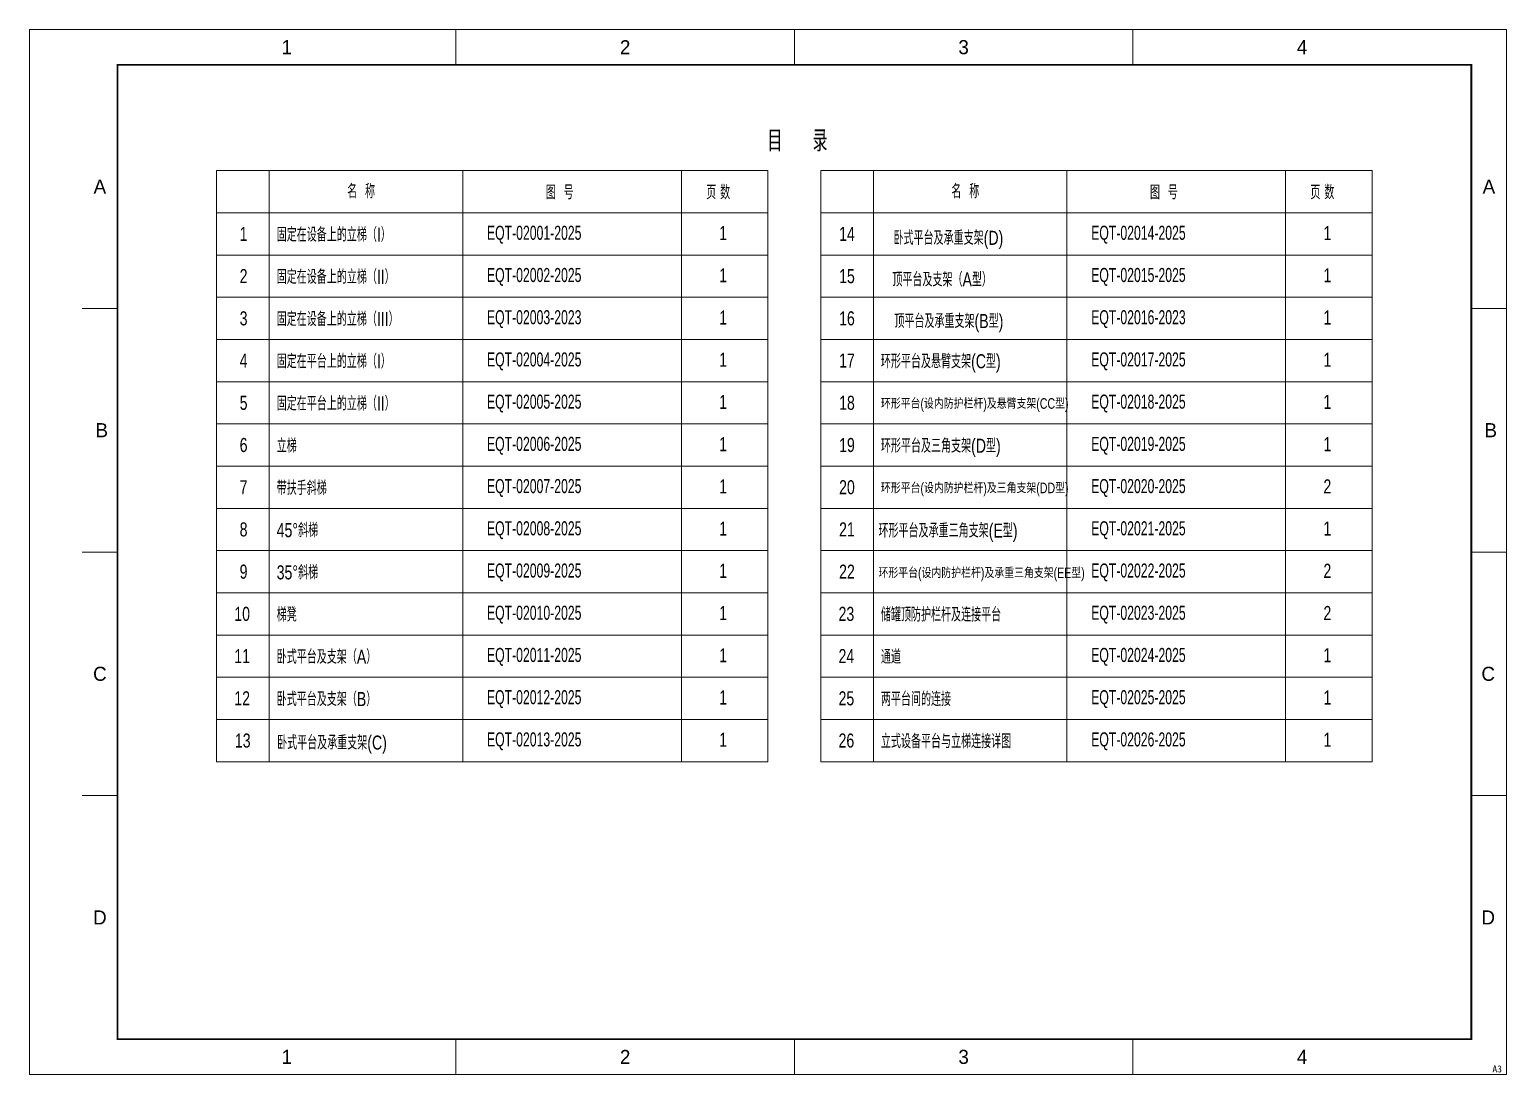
# Model space of a CAD drawing. Extents: x 148 to 221443, y -36682 to 6758.
# Drawn here: x 34171 to 42571, y 818 to 6758 of the extents above; entities that cross this region are included whole.
import ezdxf
from ezdxf.enums import TextEntityAlignment as Align

# ---------------------------------------------------------------- set-up
doc = ezdxf.new("R2010")
doc.units = 0
doc.header["$LTSCALE"] = 10
doc.header["$MEASUREMENT"] = 0
doc.linetypes.add('CENTER2', pattern=[1.125, 0.75, -0.125, 0.125, -0.125])
for name, color, linetype, lineweight in [('2（细实线）', 3, 'Continuous', 20), ('3（中心线）', 1, 'CENTER2', 20), ('图框层', 7, 'Continuous', 15)]:
    doc.layers.add(name, color=color, linetype=linetype, lineweight=lineweight)
doc.styles.add('HZ', font='ROMS.SHX', dxfattribs={"width": 0.75, "bigfont": 'GBCBIG.SHX'})
doc.styles.add('SimHei', font='simhei.ttf', dxfattribs={"height": 50})
doc.styles.get("Standard").update_dxf_attribs({"font": 'wison_e.shx', "width": 0.75, "bigfont": 'wison_c.shx'})

msp = doc.modelspace()

# ---------------------------------------------------------------- linework, layer by layer
at = {"layer": '2（细实线）'}
for p, q in [((38371.2505, 5956.1025), (35234.7834, 5956.1025)), ((35234.7834, 2596.1025), (35234.7834, 5956.1025)), ((35534.7834, 2596.1025), (35534.7834, 5956.1025)), ((36634.7834, 2596.1025), (36634.7834, 5956.1025)), ((37878.5071, 2596.1025), (37878.5071, 5956.1025)), ((38371.2505, 2596.1025), (38371.2505, 5956.1025)), ((38371.2505, 2596.1025), (38371.2505, 5956.1025)), ((41807.7176, 5956.1025), (38671.2505, 5956.1025)), ((38671.2505, 5956.1025), (38671.2505, 2596.1025)), ((38971.2505, 2596.1025), (38971.2505, 5956.1025)), ((40071.2505, 2596.1025), (40071.2505, 5956.1025)), ((41314.9742, 2596.1025), (41314.9742, 5956.1025)), ((41807.7176, 2596.1025), (41807.7176, 5956.1025)), ((38371.2505, 5716.1025), (35234.7834, 5716.1025)), ((41807.7176, 5716.1025), (38671.2505, 5716.1025)), ((38371.2505, 5476.1025), (35234.7834, 5476.1025)), ((41807.7176, 5476.1025), (38671.2505, 5476.1025)), ((38371.2505, 5236.1025), (35234.7834, 5236.1025)), ((41807.7176, 5236.1025), (38671.2505, 5236.1025)), ((38371.2505, 4996.1025), (35234.7834, 4996.1025)), ((41807.7176, 4996.1025), (38671.2505, 4996.1025)), ((38371.2505, 4756.1025), (35234.7834, 4756.1025)), ((41807.7176, 4756.1025), (38671.2505, 4756.1025)), ((38371.2505, 4516.1025), (35234.7834, 4516.1025)), ((41807.7176, 4516.1025), (38671.2505, 4516.1025)), ((38371.2505, 4276.1025), (35234.7834, 4276.1025)), ((41807.7176, 4276.1025), (38671.2505, 4276.1025)), ((38371.2505, 4036.1025), (35234.7834, 4036.1025)), ((41807.7176, 4036.1025), (38671.2505, 4036.1025)), ((38371.2505, 3796.1025), (35234.7834, 3796.1025)), ((41807.7176, 3796.1025), (38671.2505, 3796.1025)), ((38371.2505, 3556.1025), (35234.7834, 3556.1025)), ((41807.7176, 3556.1025), (38671.2505, 3556.1025)), ((38371.2505, 3316.1025), (35234.7834, 3316.1025)), ((41807.7176, 3316.1025), (38671.2505, 3316.1025)), ((38371.2505, 3076.1025), (35234.7834, 3076.1025)), ((41807.7176, 3076.1025), (38671.2505, 3076.1025)), ((38371.2505, 2836.1025), (35234.7834, 2836.1025)), ((41807.7176, 2836.1025), (38671.2505, 2836.1025)), ((38371.2505, 2596.1025), (35234.7834, 2596.1025)), ((41807.7176, 2596.1025), (38671.2505, 2596.1025))]:
    msp.add_line(p, q, dxfattribs=at)
at = {"layer": '图框层'}
for p, q in [((36596.2505, 6758.129), (36596.2505, 6558.129)), ((38521.2505, 6758.129), (38521.2505, 6558.129)), ((40446.2505, 6758.129), (40446.2505, 6558.129)), ((34671.2505, 5173.129), (34471.2505, 5173.129)), ((42571.2505, 5173.129), (42371.2505, 5173.129)), ((34471.2505, 3788.129), (34671.2505, 3788.129)), ((42371.2505, 3788.129), (42571.2505, 3788.129)), ((34471.2505, 2403.129), (34671.2505, 2403.129)), ((42371.2505, 2403.129), (42571.2505, 2403.129)), ((36596.2505, 1018.129), (36596.2505, 818.129)), ((38521.2505, 1018.129), (38521.2505, 818.129)), ((40446.2505, 1018.129), (40446.2505, 818.129))]:
    msp.add_line(p, q, dxfattribs=at)
at = {"layer": '图框层', "ltscale": 10}
msp.add_lwpolyline([(34171.2505, 6758.129), (42571.2505, 6758.129), (42571.2505, 818.129), (34171.2505, 818.129)], close=True, dxfattribs=at)
at = {"layer": '图框层', "ltscale": 10, "const_width": 10}
msp.add_lwpolyline([(34671.2505, 6558.129), (42371.2505, 6558.129), (42371.2505, 1018.129), (34671.2505, 1018.129)], close=True, dxfattribs=at)

# ---------------------------------------------------------------- texts
at = {"layer": '2（细实线）', "width": 0.75}
msp.add_text('目\u3000\u3000录', height=120, dxfattribs=at).set_placement((38538.9323, 6185.8771), align=Align.TOP_CENTER)
for s, height, p in [('名  称', 80, (35977.7092, 5838.8049)), ('名  称', 80, (39414.1764, 5838.8049)), ('1 ', 80, (35366.3621, 5596.4396)), ('固定在设备上的立梯（I）', 80, (35576.8748, 5592.4155)), ('1 ', 80, (38093.8574, 5601.1722)), ('14', 80, (38775.6858, 5596.4396)), ('1 ', 80, (41530.3245, 5601.1722)), ('卧式平台及承重支架(D)', 80, (39085.0337, 5574.0335)), ('2', 80, (35366.3621, 5356.4396)), ('固定在设备上的立梯（II）', 80, (35576.8748, 5352.4155)), ('1 ', 80, (38093.8574, 5361.1722)), ('15', 80, (38775.6858, 5356.4396)), ('顶平台及支架（A型）', 80, (39078.4964, 5337.445)), ('1 ', 80, (41530.3245, 5361.1722)), ('3', 80, (35366.3621, 5116.4396)), ('固定在设备上的立梯（III）', 80, (35576.8748, 5112.4155)), ('1 ', 80, (38093.8574, 5121.1722)), ('16', 80, (38775.6858, 5116.4396)), ('顶平台及承重支架(B型)', 80, (39089.9585, 5101.2627)), ('1 ', 80, (41530.3245, 5121.1722)), ('4', 80, (35366.3621, 4876.4396)), ('固定在平台上的立梯（I）', 80, (35576.8748, 4872.4155)), ('1 ', 80, (38093.8574, 4881.1722)), ('17', 80, (38775.6858, 4876.4396)), ('环形平台及悬臂支架(C型)', 80, (39013.3419, 4872.4155)), ('1 ', 80, (41530.3245, 4881.1722)), ('5', 80, (35366.3621, 4636.4396)), ('固定在平台上的立梯（II）', 80, (35576.8748, 4632.4155)), ('1 ', 80, (38093.8574, 4641.1722)), ('18', 80, (38775.6858, 4636.4396)), ('环形平台(设内防护栏杆)及悬臂支架(CC型)', 60, (39013.3419, 4632.4155)), ('1 ', 80, (41530.3245, 4641.1722)), ('6', 80, (35366.3621, 4396.4396)), ('立梯', 80, (35576.8748, 4392.4155)), ('1 ', 80, (38093.8574, 4401.1722)), ('19', 80, (38775.6858, 4396.4396)), ('环形平台及三角支架(D型)', 80, (39013.3419, 4392.4155)), ('1 ', 80, (41530.3245, 4401.1722)), ('带扶手斜梯', 80, (35576.8748, 4152.4155)), ('1', 80, (38093.8574, 4161.1722)), ('2', 80, (41530.3245, 4161.1722)), ('7', 80, (35366.3621, 4156.4396)), ('20', 80, (38775.6858, 4156.4396)), ('环形平台(设内防护栏杆)及三角支架(DD型)', 60, (39013.3419, 4152.4155)), ('8', 80, (35366.3621, 3916.4396)), ('45°斜梯', 80, (35576.8748, 3912.4155)), ('1 ', 80, (38093.8574, 3921.1722)), ('21', 80, (38775.6858, 3916.4396)), ('环形平台及承重三角支架(E型)', 80, (38999.4802, 3909.9901)), ('1 ', 80, (41530.3245, 3921.1722)), ('9', 80, (35366.3621, 3676.4396)), ('35°斜梯', 80, (35576.8748, 3672.4155)), ('1', 80, (38093.8574, 3681.1722)), ('22', 80, (38775.6858, 3676.4396)), ('环形平台(设内防护栏杆)及承重三角支架(EE型)', 60, (38999.4802, 3669.9901)), ('2', 80, (41530.3245, 3681.1722)), ('10', 80, (35336.0079, 3436.4396)), ('梯凳', 80, (35576.8748, 3432.4155)), ('1', 80, (38093.8574, 3441.1722)), ('23', 80, (38772.475, 3436.4396)), ('储罐顶防护栏杆及连接平台', 80, (39013.3419, 3432.4155)), ('2', 80, (41530.3245, 3441.1722)), ('11', 80, (35336.0079, 3196.4396)), ('卧式平台及支架（A）', 80, (35576.8748, 3192.4155)), ('1 ', 80, (38093.8574, 3201.1722)), ('24', 80, (38772.475, 3196.4396)), ('通道', 80, (39013.3419, 3192.4155)), ('1 ', 80, (41530.3245, 3201.1722)), ('12', 80, (35336.0079, 2956.4396)), ('卧式平台及支架（B）', 80, (35576.8748, 2952.4155)), ('1 ', 80, (38093.8574, 2961.1722)), ('25', 80, (38772.475, 2956.4396)), ('两平台间的连接', 80, (39013.3419, 2952.4155)), ('1 ', 80, (41530.3245, 2961.1722)), ('13', 80, (35339.2186, 2716.4396)), ('卧式平台及承重支架(C)', 80, (35579.2194, 2704.8917)), ('1 ', 80, (38093.8574, 2721.1722)), ('26', 80, (38772.475, 2716.4396)), ('立式设备平台与立梯连接详图', 80, (39013.3419, 2712.4155)), ('1 ', 80, (41530.3245, 2721.1722))]:
    msp.add_text(s, height=height, dxfattribs=at).set_placement(p, align=Align.MIDDLE_LEFT)
for s, p in [('页 数', (38019.6517, 5793.0872)), ('页 数', (41456.1188, 5793.0872)), ('图  号', (37107.3594, 5793.0872)), ('图  号', (40543.8265, 5793.0872))]:
    msp.add_text(s, height=80, dxfattribs=at).set_placement(p)
at = {"layer": '3（中心线）', "linetype": 'CENTER2', "width": 0.65}
for s, p in [('EQT-02001-2025', (36772.8844, 5602.8034)), ('EQT-02014-2025', (40209.3515, 5602.8034)), ('EQT-02002-2025', (36772.8844, 5362.8034)), ('EQT-02015-2025', (40209.3515, 5362.8034)), ('EQT-02003-2023', (36772.8844, 5122.8034)), ('EQT-02016-2023', (40209.3515, 5122.8034)), ('EQT-02004-2025', (36772.8844, 4882.8034)), ('EQT-02017-2025', (40209.3515, 4882.8034)), ('EQT-02005-2025', (36772.8844, 4642.8034)), ('EQT-02018-2025', (40209.3515, 4642.8034)), ('EQT-02006-2025', (36772.8844, 4402.8034)), ('EQT-02019-2025', (40209.3515, 4402.8034)), ('EQT-02007-2025', (36772.8844, 4162.8034)), ('EQT-02020-2025', (40209.3515, 4162.8034)), ('EQT-02008-2025', (36772.8844, 3922.8034)), ('EQT-02021-2025', (40209.3515, 3922.8034)), ('EQT-02009-2025', (36772.8844, 3682.8034)), ('EQT-02022-2025', (40209.3515, 3682.8034)), ('EQT-02010-2025', (36772.8844, 3442.8034)), ('EQT-02023-2025', (40209.3515, 3442.8034)), ('EQT-02011-2025', (36772.8844, 3202.8034)), ('EQT-02024-2025', (40209.3515, 3202.8034)), ('EQT-02012-2025', (36772.8844, 2962.8034)), ('EQT-02025-2025', (40209.3515, 2962.8034)), ('EQT-02013-2025', (36772.8844, 2722.8034)), ('EQT-02026-2025', (40209.3515, 2722.8034))]:
    msp.add_text(s, height=80, dxfattribs=at).set_placement(p, align=Align.MIDDLE_LEFT)
at = {"layer": '图框层', "style": 'HZ'}
for s, p in [('1', (35633.7505, 6658.129)), ('2', (37558.7505, 6658.129)), ('3', (39483.7505, 6658.129)), ('4', (41408.7505, 6658.129)), ('A', (34571.2505, 5865.629)), ('A', (42471.2505, 5865.629)), ('B', (34582.2239, 4480.629)), ('B', (42482.2239, 4480.629)), ('C', (34571.2505, 3095.629)), ('C', (42467.398, 3095.629)), ('D', (34571.2505, 1710.629)), ('D', (42467.398, 1710.629)), ('1', (35633.7505, 918.129)), ('2', (37558.7505, 918.129)), ('3', (39483.7505, 918.129)), ('4', (41408.7505, 918.129))]:
    msp.add_text(s, height=80, dxfattribs=at).set_placement(p, align=Align.MIDDLE)
at = {"layer": '图框层', "style": 'SimHei'}
msp.add_text('A3', height=40, dxfattribs=at).set_placement((42491.2937, 829.7116))

doc.saveas('drawing.dxf')
